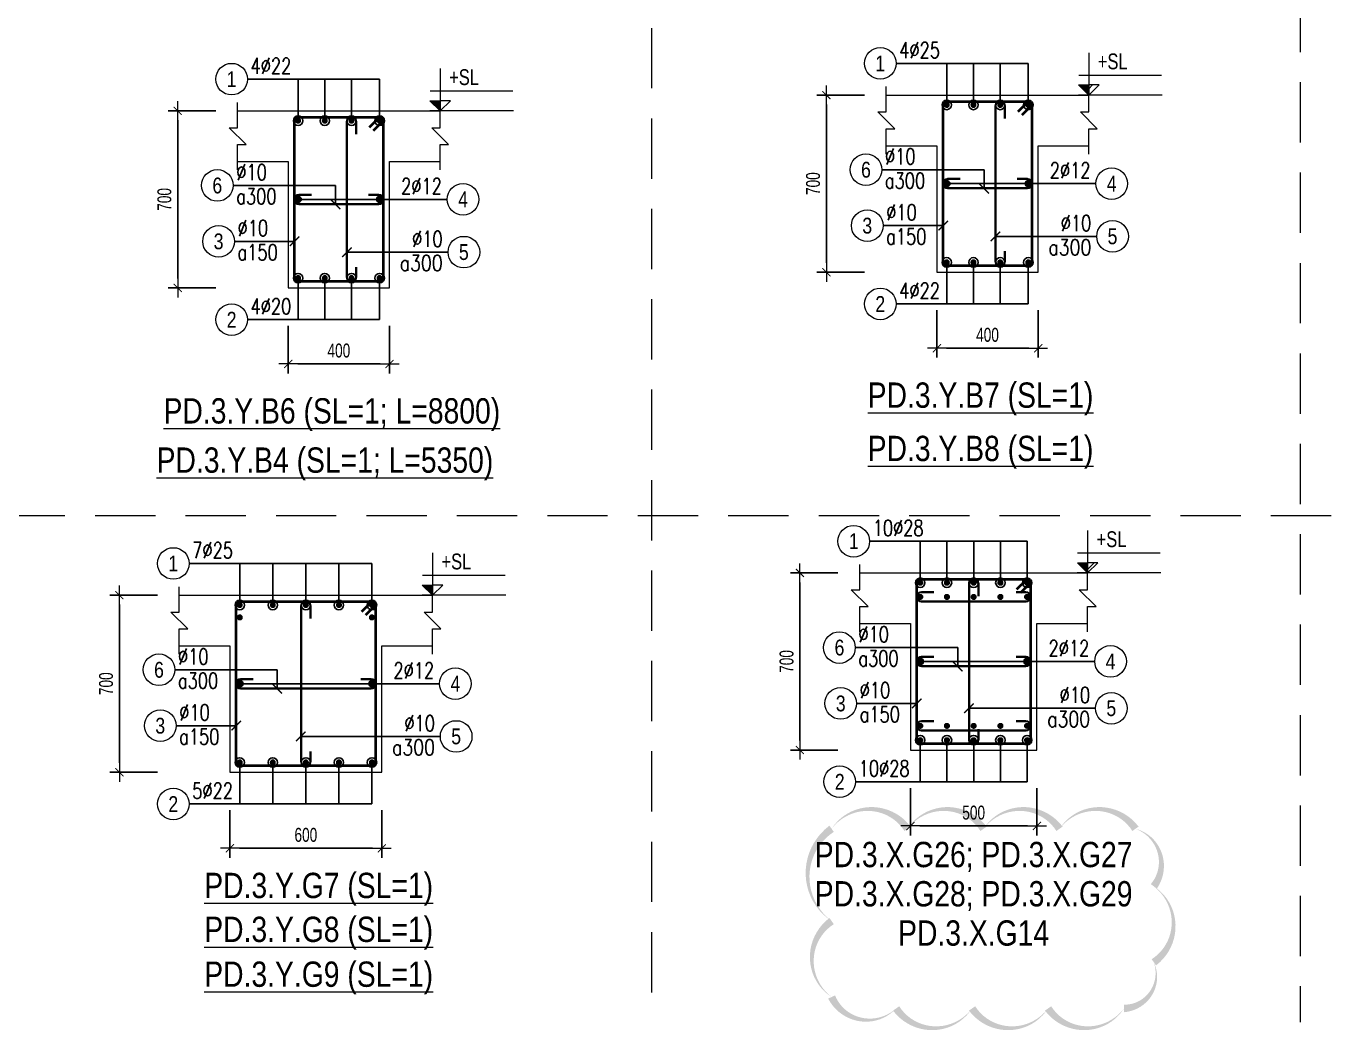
# Model space of a CAD drawing. Header units: millimetres. Extents: x 0 to 264070, y -218202 to 27271.
# Drawn here: x 253915 to 259048, y -201188 to -197213 of the extents above; entities that cross this region are included whole.
import ezdxf
from ezdxf.enums import TextEntityAlignment as Align

# ---------------------------------------------------------------- set-up
doc = ezdxf.new("R2010")
doc.units = ezdxf.units.MM
doc.header["$PDMODE"] = 3
doc.linetypes.add('HIDDEN2', pattern=[4.762499999999999, 3.175, -1.5875])
doc.layers.get('0').update_dxf_attribs({"lineweight": 20})
doc.layers.get('Defpoints').update_dxf_attribs({"color": 151, "lineweight": 9})
doc.layers.add('2020-08-27', color=3, linetype='Continuous', lineweight=20, plot=False)
for name, color, linetype, lineweight in [('NDC_S_ANNO', 7, 'Continuous', 20), ('NDC_S_CONTINUOUS', 3, 'Continuous', 20), ('NDC_S_DIM', 1, 'Continuous', 15), ('NDC_S_HIDDEN', 8, 'HIDDEN2', 13), ('NDC_S_REBAR', 4, 'Continuous', 35), ('NDC_S_STIRRUP', 4, 'Continuous', 40), ('NDC_S_TEXT SYMBOL', 7, 'Continuous', 20), ('NDC_S_THIN LINE', 8, 'Continuous', 9), ('NDC_S_VN TEXT', 7, 'Continuous', 20)]:
    doc.layers.add(name, color=color, linetype=linetype, lineweight=lineweight)
doc.styles.add('ARIAL', font='arial.ttf', dxfattribs={"width": 0.8})
doc.styles.add('NDC_ANNO', font='', dxfattribs={"width": 0.8})
doc.styles.add('NDC_DIM', font='', dxfattribs={"width": 0.75})
doc.styles.add('NDC_EN TXT', font='romans.shx', dxfattribs={"width": 0.8})
doc.styles.get('NDC_ANNO').set_extended_font_data('Dotum')
doc.styles.get('NDC_DIM').set_extended_font_data('Dotum')
doc.dimstyles.new('NDC_dim_25', dxfattribs={"dimscale": 25, "dimtxt": 2.2, "dimasz": 1.5, "dimexe": 1.5, "dimexo": 2.5, "dimgap": 1, "dimtad": 1, "dimdec": 0, "dimzin": 0, "dimdsep": 46, "dimtxsty": 'NDC_DIM', "dimblk": 'DIMMARK', "dimcen": 0.09, "dimdle": 1.2, "dimclrd": 1, "dimclre": 1, "dimclrt": 3, "dimadec": 0, "dimazin": 0, "dimtfac": 1, "dimtdec": 0, "dimtix": 1, "dimtofl": 0, "dimtmove": 0, "dimatfit": 3, "dimfxl": 6, "dimfxlon": 1, "dimtolj": 1, "dimtzin": 0, "dimarcsym": 0})

# ---------------------------------------------------------------- blocks, each defined once
blk = doc.blocks.new('kata_block_THEP')
at = {"layer": 'NDC_S_REBAR', "color": 0}
for p, q in [((-0.5, 0), (0.5, 0)), ((-0.3535533905960619, 0.353553390592424), (0.3535533905960619, -0.353553390592424)), ((0.3535533905960619, 0.353553390592424), (-0.3535533905960619, -0.353553390592424)), ((0, 0.5), (0, -0.5))]:
    blk.add_line(p, q, dxfattribs=at)
at = {"layer": 'NDC_S_REBAR', "color": 0, "const_width": 0.08333333333333334}
blk.add_lwpolyline([(-0.5, -1.818989403545856e-12, 1), (0.5000000000145519, -1.818989403545856e-12, 1), (-0.5, -1.818989403545856e-12, 1)], format="xyb", dxfattribs=at)
blk = doc.blocks.new('DIMMARK')
at = {"layer": 'NDC_S_DIM', "color": 1}
blk.add_line((-1.5, 0), (1, 0), dxfattribs=at)
at = {"layer": 'NDC_S_DIM', "color": 2, "const_width": 0.1}
blk.add_lwpolyline([(-0.4242640687119285, -0.4242640687119285), (0.4242640687119285, 0.4242640687119285)], dxfattribs=at)
blk = doc.blocks.new('*D687')
at = {"layer": 'Defpoints', "color": 0, "transparency": 16777216}
for p in [(255020.0266004882, -197548.3408026017), (254514.0266004882, -198248.3408026017), (255020.0266004882, -198248.3408026017)]:
    blk.add_point(p, dxfattribs=at)
at = {"layer": 'NDC_S_DIM', "color": 1, "lineweight": -2, "transparency": 16777216}
for p, q in [((254664.0266004882, -197548.3408026017), (254476.5266004882, -197548.3408026017)), ((254514.0266004882, -197585.8408026017), (254514.0266004882, -198210.8408026017)), ((254664.0266004882, -198248.3408026017), (254476.5266004882, -198248.3408026017))]:
    blk.add_line(p, q, dxfattribs=at)
at = {"layer": 'NDC_S_DIM', "color": 1, "lineweight": -2, "transparency": 16777216, "xscale": 37.5, "yscale": 37.5, "zscale": 37.5}
for p, rotation in [((254514.0266004882, -197548.3408026017), 90), ((254514.0266004882, -198248.3408026017), 270)]:
    blk.add_blockref('DIMMARK', p, dxfattribs=dict(at, rotation=rotation))
at = {"layer": 'NDC_S_DIM', "color": 3, "transparency": 16777216, "insert": (254461.5266004883, -197898.3408026017), "char_height": 55.00000000000001, "attachment_point": 5, "rotation": 90, "style": 'NDC_DIM'}
blk.add_mtext('\\A1;700', dxfattribs=at)
blk = doc.blocks.new('*D688')
at = {"layer": 'Defpoints', "color": 0, "transparency": 16777216}
for p in [(254950.3534759439, -198248.3408026017), (255350.3534759439, -198248.3408026017), (255350.3534759439, -198548.3408026017)]:
    blk.add_point(p, dxfattribs=at)
at = {"layer": 'NDC_S_DIM', "color": 1, "lineweight": -2, "transparency": 16777216}
for p, q in [((254950.3534759439, -198398.3408026017), (254950.3534759439, -198585.8408026017)), ((255350.3534759439, -198398.3408026017), (255350.3534759439, -198585.8408026017)), ((254987.8534759439, -198548.3408026017), (255312.8534759439, -198548.3408026017))]:
    blk.add_line(p, q, dxfattribs=at)
at = {"layer": 'NDC_S_DIM', "color": 1, "lineweight": -2, "transparency": 16777216, "xscale": 37.5, "yscale": 37.5, "zscale": 37.5, "rotation": 180}
blk.add_blockref('DIMMARK', (254950.3534759439, -198548.3408026017), dxfattribs=at)
at = {"layer": 'NDC_S_DIM', "color": 1, "lineweight": -2, "transparency": 16777216, "xscale": 37.5, "yscale": 37.5, "zscale": 37.5}
blk.add_blockref('DIMMARK', (255350.3534759439, -198548.3408026017), dxfattribs=at)
at = {"layer": 'NDC_S_DIM', "color": 3, "transparency": 16777216, "insert": (255150.3534759439, -198495.8408026017), "char_height": 55.00000000000001, "attachment_point": 5, "style": 'NDC_DIM'}
blk.add_mtext('\\A1;400', dxfattribs=at)
blk = doc.blocks.new('kata_block_CT')
at = {"layer": 'NDC_S_ANNO'}
blk.add_hatch(color=3, dxfattribs=at).paths.add_polyline_path([(0, 1.596954857557648), (-1.612010908633238, 1.596954857557648), (0, 0)])
at = {"layer": 'NDC_S_ANNO', "ltscale": 50}
h = blk.add_hatch(dxfattribs=at)
h.set_pattern_fill('ANSI31', color=256, scale=1.406250541793835, style=0)
h.set_pattern_definition([(45.00000000000001, (0, 5.456968210637569e-12), (-3.157122508925224, 3.157122508925225), [])])
h.paths.add_polyline_path([(0, 1.596954857557648), (0, 0), (1.612010908924276, 1.596954857557648)])
for p, q in [((-1.592704896858777, 3.140833880479477), (11.46947077315417, 3.140833880479477)), ((11.56125648126181, 5.456968210637569e-12), (-1.63869572513795, 5.456968210637569e-12))]:
    blk.add_line(p, q, dxfattribs=at)
for points in [[(0, 6.69495074864426), (0, 0)], [(0, 0), (-1.612010908924276, 1.596954857557648), (0, 1.596954857557648)], [(0, 0), (1.612010908924276, 1.596954857557648), (0, 1.596954857557648)]]:
    blk.add_lwpolyline(points, dxfattribs=at)
at = {"layer": 'NDC_S_ANNO', "color": 8, "ltscale": 50}
blk.add_lwpolyline([(0, 0), (-1.612010908633238, 1.596954857557648), (0, 1.596954857557648)], dxfattribs=at)
at = {"layer": 'NDC_S_TEXT SYMBOL', "color": 3, "style": 'NDC_ANNO', "width": 0.8}
blk.add_attdef('CT', (1.409564409346785, 4.068271311703938), '', height=2.5, dxfattribs=at)
blk = doc.blocks.new('kata_block_TD')
at = {"color": 6, "linetype": 'ByBlock', "lineweight": -2, "style": 'ARIAL', "width": 0.8}
blk.add_attdef('SECTDET2', text='', height=5, dxfattribs=at).set_placement((0, 7.970649532882817), align=Align.CENTER)
at = {"color": 0, "linetype": 'ByBlock', "lineweight": -2, "style": 'ARIAL', "width": 0.8}
blk.add_attdef('SECTDET1', text='', height=5, dxfattribs=at).set_placement((0, 1.470649532882817), align=Align.CENTER)
at = {"color": 3, "lineweight": 25, "style": 'ARIAL', "width": 0.8}
blk.add_attdef('SSCALE', text='', height=2.5, dxfattribs=at).set_placement((0, -3.998868953555331), align=Align.CENTER)
blk = doc.blocks.new('*U241')
blk.add_circle((-2.5, 0), 2.5)
at = {"layer": 'NDC_S_VN TEXT', "color": 3, "style": 'NDC_EN TXT', "width": 0.75}
for tag, p in [('DK1', (0.5, 0.8455043070534884)), ('KC1', (0.5, -2.972544307831413))]:
    blk.add_attdef(tag, p, '', height=2.5, dxfattribs=at)
at = {"layer": 'NDC_S_VN TEXT', "color": 7, "style": 'ARIAL', "width": 0.8}
blk.add_attdef('SH2', text='', height=2.5, dxfattribs=at).set_placement((-2.5, 0), align=Align.MIDDLE)
blk = doc.blocks.new('*U321')
blk.add_circle((2.5, 0), 2.5)
at = {"layer": 'NDC_S_VN TEXT', "color": 3, "style": 'NDC_EN TXT'}
for tag, width, p in [('DK2', 0.75, (-0.85, 0.8455043070534884)), ('KC2', 0.8, (-0.85, -2.972544307831413))]:
    blk.add_attdef(tag, text='', height=2.5, dxfattribs=dict(at, width=width)).set_placement(p, align=Align.RIGHT)
at = {"layer": 'NDC_S_VN TEXT', "color": 7, "style": 'ARIAL', "width": 0.8}
blk.add_attdef('SH3', text='', height=2.5, dxfattribs=at).set_placement((2.5, 0), align=Align.MIDDLE)
blk = doc.blocks.new('*U239')
blk.add_circle((2.5, 0), 2.5)
at = {"layer": 'NDC_S_VN TEXT', "color": 3, "style": 'NDC_EN TXT', "width": 0.75}
blk.add_attdef('DK2', text='', height=2.5, dxfattribs=at).set_placement((-0.85, 0.8455043070534884), align=Align.RIGHT)
at = {"layer": 'NDC_S_VN TEXT', "color": 7, "style": 'ARIAL', "width": 0.8}
blk.add_attdef('SH3', text='', height=2.5, dxfattribs=at).set_placement((2.5, 0), align=Align.MIDDLE)
blk = doc.blocks.new('*U240')
blk.add_circle((-2.5, 0), 2.5)
at = {"layer": 'NDC_S_VN TEXT', "color": 3, "style": 'NDC_EN TXT', "width": 0.75}
blk.add_attdef('DK1', (0.5, 0.8455043070534884), '', height=2.5, dxfattribs=at)
at = {"layer": 'NDC_S_VN TEXT', "color": 7, "style": 'ARIAL', "width": 0.8}
blk.add_attdef('SH2', text='', height=2.5, dxfattribs=at).set_placement((-2.5, 0), align=Align.MIDDLE)
blk = doc.blocks.new('*D689')
at = {"layer": 'Defpoints', "color": 0, "transparency": 16777216}
for p in [(257511.8644133124, -198186.1325308847), (257911.8644133124, -198186.1325308847), (257911.8644133124, -198486.1325308847)]:
    blk.add_point(p, dxfattribs=at)
at = {"layer": 'NDC_S_DIM', "color": 1, "lineweight": -2, "transparency": 16777216}
for p, q in [((257511.8644133124, -198336.1325308847), (257511.8644133124, -198523.6325308847)), ((257911.8644133124, -198336.1325308847), (257911.8644133124, -198523.6325308847)), ((257549.3644133124, -198486.1325308847), (257874.3644133124, -198486.1325308847))]:
    blk.add_line(p, q, dxfattribs=at)
at = {"layer": 'NDC_S_DIM', "color": 1, "lineweight": -2, "transparency": 16777216, "xscale": 37.5, "yscale": 37.5, "zscale": 37.5, "rotation": 180}
blk.add_blockref('DIMMARK', (257511.8644133124, -198486.1325308847), dxfattribs=at)
at = {"layer": 'NDC_S_DIM', "color": 1, "lineweight": -2, "transparency": 16777216, "xscale": 37.5, "yscale": 37.5, "zscale": 37.5}
blk.add_blockref('DIMMARK', (257911.8644133124, -198486.1325308847), dxfattribs=at)
at = {"layer": 'NDC_S_DIM', "color": 3, "transparency": 16777216, "insert": (257711.8644133124, -198433.6325308847), "char_height": 55.00000000000001, "attachment_point": 5, "style": 'NDC_DIM'}
blk.add_mtext('\\A1;400', dxfattribs=at)
blk = doc.blocks.new('*D690')
at = {"layer": 'Defpoints', "color": 0, "transparency": 16777216}
for p in [(257581.5375378568, -197486.1325308847), (257075.5375378568, -198186.1325308847), (257581.5375378568, -198186.1325308847)]:
    blk.add_point(p, dxfattribs=at)
at = {"layer": 'NDC_S_DIM', "color": 1, "lineweight": -2, "transparency": 16777216}
for p, q in [((257225.5375378568, -197486.1325308847), (257038.0375378568, -197486.1325308847)), ((257075.5375378568, -197523.6325308847), (257075.5375378568, -198148.6325308847)), ((257225.5375378568, -198186.1325308847), (257038.0375378568, -198186.1325308847))]:
    blk.add_line(p, q, dxfattribs=at)
at = {"layer": 'NDC_S_DIM', "color": 1, "lineweight": -2, "transparency": 16777216, "xscale": 37.5, "yscale": 37.5, "zscale": 37.5}
for p, rotation in [((257075.5375378568, -197486.1325308847), 90), ((257075.5375378568, -198186.1325308847), 270)]:
    blk.add_blockref('DIMMARK', p, dxfattribs=dict(at, rotation=rotation))
at = {"layer": 'NDC_S_DIM', "color": 3, "transparency": 16777216, "insert": (257023.0375378568, -197836.1325308847), "char_height": 55.00000000000001, "attachment_point": 5, "rotation": 90, "style": 'NDC_DIM'}
blk.add_mtext('\\A1;700', dxfattribs=at)
blk = doc.blocks.new('*D896')
at = {"layer": 'Defpoints', "color": 0, "transparency": 16777216}
for p in [(254720.0371410344, -200161.7930581529), (255320.0371410344, -200161.7930581529), (255320.0371410344, -200461.7930581529)]:
    blk.add_point(p, dxfattribs=at)
at = {"layer": 'NDC_S_DIM', "color": 1, "lineweight": -2, "transparency": 16777216}
for p, q in [((254720.0371410344, -200311.7930581529), (254720.0371410344, -200499.2930581529)), ((255320.0371410344, -200311.7930581529), (255320.0371410344, -200499.2930581529)), ((254757.5371410344, -200461.7930581529), (255282.5371410344, -200461.7930581529))]:
    blk.add_line(p, q, dxfattribs=at)
at = {"layer": 'NDC_S_DIM', "color": 1, "lineweight": -2, "transparency": 16777216, "xscale": 37.5, "yscale": 37.5, "zscale": 37.5, "rotation": 180}
blk.add_blockref('DIMMARK', (254720.0371410344, -200461.7930581529), dxfattribs=at)
at = {"layer": 'NDC_S_DIM', "color": 1, "lineweight": -2, "transparency": 16777216, "xscale": 37.5, "yscale": 37.5, "zscale": 37.5}
blk.add_blockref('DIMMARK', (255320.0371410344, -200461.7930581529), dxfattribs=at)
at = {"layer": 'NDC_S_DIM', "color": 3, "transparency": 16777216, "insert": (255020.0371410344, -200409.2930581529), "char_height": 55.00000000000001, "attachment_point": 5, "style": 'NDC_DIM'}
blk.add_mtext('\\A1;600', dxfattribs=at)
blk = doc.blocks.new('*D897')
at = {"layer": 'Defpoints', "color": 0, "transparency": 16777216}
for p in [(254789.7102655787, -199461.7930581529), (254283.7102655787, -200161.7930581529), (254789.7102655787, -200161.7930581529)]:
    blk.add_point(p, dxfattribs=at)
at = {"layer": 'NDC_S_DIM', "color": 1, "lineweight": -2, "transparency": 16777216}
for p, q in [((254433.7102655787, -199461.7930581529), (254246.2102655787, -199461.7930581529)), ((254283.7102655787, -199499.2930581529), (254283.7102655787, -200124.2930581529)), ((254433.7102655787, -200161.7930581529), (254246.2102655787, -200161.7930581529))]:
    blk.add_line(p, q, dxfattribs=at)
at = {"layer": 'NDC_S_DIM', "color": 1, "lineweight": -2, "transparency": 16777216, "xscale": 37.5, "yscale": 37.5, "zscale": 37.5}
for p, rotation in [((254283.7102655787, -199461.7930581529), 90), ((254283.7102655787, -200161.7930581529), 270)]:
    blk.add_blockref('DIMMARK', p, dxfattribs=dict(at, rotation=rotation))
at = {"layer": 'NDC_S_DIM', "color": 3, "transparency": 16777216, "insert": (254231.2102655788, -199811.7930581529), "char_height": 55.00000000000001, "attachment_point": 5, "rotation": 90, "style": 'NDC_DIM'}
blk.add_mtext('\\A1;700', dxfattribs=at)
blk = doc.blocks.new('*D940')
at = {"layer": 'Defpoints', "color": 0, "transparency": 16777216}
for p in [(257407.1598825504, -200073.8169295972), (257907.1598825504, -200073.8169295972), (257907.1598825504, -200373.8169295972)]:
    blk.add_point(p, dxfattribs=at)
at = {"layer": 'NDC_S_DIM', "color": 1, "lineweight": -2, "transparency": 16777216}
for p, q in [((257407.1598825504, -200223.8169295972), (257407.1598825504, -200411.3169295972)), ((257907.1598825504, -200223.8169295972), (257907.1598825504, -200411.3169295972)), ((257444.6598825504, -200373.8169295972), (257869.6598825504, -200373.8169295972))]:
    blk.add_line(p, q, dxfattribs=at)
at = {"layer": 'NDC_S_DIM', "color": 1, "lineweight": -2, "transparency": 16777216, "xscale": 37.5, "yscale": 37.5, "zscale": 37.5, "rotation": 180}
blk.add_blockref('DIMMARK', (257407.1598825504, -200373.8169295972), dxfattribs=at)
at = {"layer": 'NDC_S_DIM', "color": 1, "lineweight": -2, "transparency": 16777216, "xscale": 37.5, "yscale": 37.5, "zscale": 37.5}
blk.add_blockref('DIMMARK', (257907.1598825504, -200373.8169295972), dxfattribs=at)
at = {"layer": 'NDC_S_DIM', "color": 3, "transparency": 16777216, "insert": (257657.1598825504, -200321.3169295972), "char_height": 55.00000000000001, "attachment_point": 5, "style": 'NDC_DIM'}
blk.add_mtext('\\A1;500', dxfattribs=at)
blk = doc.blocks.new('*D941')
at = {"layer": 'Defpoints', "color": 0, "transparency": 16777216}
for p in [(257476.8330070948, -199373.8169295972), (256970.8330070948, -200073.8169295972), (257476.8330070948, -200073.8169295972)]:
    blk.add_point(p, dxfattribs=at)
at = {"layer": 'NDC_S_DIM', "color": 1, "lineweight": -2, "transparency": 16777216}
for p, q in [((257120.8330070948, -199373.8169295972), (256933.3330070948, -199373.8169295972)), ((256970.8330070948, -199411.3169295972), (256970.8330070948, -200036.3169295972)), ((257120.8330070948, -200073.8169295972), (256933.3330070948, -200073.8169295972))]:
    blk.add_line(p, q, dxfattribs=at)
at = {"layer": 'NDC_S_DIM', "color": 1, "lineweight": -2, "transparency": 16777216, "xscale": 37.5, "yscale": 37.5, "zscale": 37.5}
for p, rotation in [((256970.8330070948, -199373.8169295972), 90), ((256970.8330070948, -200073.8169295972), 270)]:
    blk.add_blockref('DIMMARK', p, dxfattribs=dict(at, rotation=rotation))
at = {"layer": 'NDC_S_DIM', "color": 3, "transparency": 16777216, "insert": (256918.3330070948, -199723.8169295972), "char_height": 55.00000000000001, "attachment_point": 5, "rotation": 90, "style": 'NDC_DIM'}
blk.add_mtext('\\A1;700', dxfattribs=at)

msp = doc.modelspace()

# ---------------------------------------------------------------- linework, layer by layer
at = {"layer": '2020-08-27'}
msp.add_lwpolyline([(257096.1375779315, -200384.8611824538, 0, 30, -0.52056705), (257396.1375779315, -200384.8611824538, 0, 30, -0.52056705), (257696.1375779315, -200384.8611824538, 0, 30, -0.52056705), (257996.1375779315, -200384.8611824538, 0, 30, -0.52056705), (258296.1375779315, -200384.8611824538, 0, 30, -0.52056705), (258368.6232871554, -200612.3754732299, 0, 30, -0.52056705), (258368.6232871554, -200912.3754732299, 0, 30, -0.52056705), (258250.9190910669, -201094.6712771415, 0, 30, -0.52056705), (257950.9190910669, -201094.6712771415, 0, 30, -0.52056705), (257650.9190910669, -201094.6712771415, 0, 30, -0.52056705), (257350.9190910669, -201094.6712771415, 0, 30, -0.52056705), (257096.1375779315, -201049.4527902769, 0, 30, -0.52056705), (257096.1375779315, -200749.4527902769, 0, 30, -0.52056705)], format="xyseb", close=True, dxfattribs=at)
at = {"layer": 'NDC_S_CONTINUOUS'}
for points in [[(257311.8644133124, -197486.1325308847), (257511.8644133124, -197486.1325308847), (257511.8644133124, -197486.1325308847), (257911.8644133124, -197486.1325308847), (257911.8644133124, -197486.1325308847), (258111.8644133124, -197486.1325308847)], [(254750.3534759439, -197548.3408026017), (254950.3534759439, -197548.3408026017), (254950.3534759439, -197548.3408026017), (255350.3534759439, -197548.3408026017), (255350.3534759439, -197548.3408026017), (255550.3534759439, -197548.3408026017)], [(257311.8644133124, -197686.1325308847), (257511.8644133124, -197686.1325308847), (257511.8644133124, -198186.1325308847), (257911.8644133124, -198186.1325308847), (257911.8644133124, -197686.1325308847), (258111.8644133124, -197686.1325308847)], [(254750.3534759439, -197748.3408026017), (254950.3534759439, -197748.3408026017), (254950.3534759439, -198248.3408026017), (255350.3534759439, -198248.3408026017), (255350.3534759439, -197748.3408026017), (255550.3534759439, -197748.3408026017)], [(257207.1598825504, -199373.8169295972), (257407.1598825504, -199373.8169295972), (257407.1598825504, -199373.8169295972), (257907.1598825504, -199373.8169295972), (257907.1598825504, -199373.8169295972), (258107.1598825504, -199373.8169295972)], [(254520.0371410344, -199461.7930581529), (254720.0371410344, -199461.7930581529), (254720.0371410344, -199461.7930581529), (255320.0371410344, -199461.7930581529), (255320.0371410344, -199461.7930581529), (255520.0371410344, -199461.7930581529)], [(257207.1598825504, -199573.8169295972), (257407.1598825504, -199573.8169295972), (257407.1598825504, -200073.8169295972), (257907.1598825504, -200073.8169295972), (257907.1598825504, -199573.8169295972), (258107.1598825504, -199573.8169295972)], [(254520.0371410344, -199661.7930581529), (254720.0371410344, -199661.7930581529), (254720.0371410344, -200161.7930581529), (255320.0371410344, -200161.7930581529), (255320.0371410344, -199661.7930581529), (255520.0371410344, -199661.7930581529)]]:
    msp.add_lwpolyline(points, dxfattribs=at)
at = {"layer": 'NDC_S_HIDDEN', "ltscale": 75}
for p, q in [((256385.4292364562, -191149.0592886423), (256385.4292364563, -201149.0592886309)), ((258946.9401738248, -193149.05928864), (258946.9401738248, -201149.0592886309)), ((264069.962048562, -199149.0592886331), (246139.3854869821, -199149.0592886331))]:
    msp.add_line(p, q, dxfattribs=at)
at = {"layer": 'NDC_S_REBAR'}
for points in [[(257780.2964133125, -197578.4772208181), (257780.2964133125, -197529.5640510082, 0.9999999999999999), (257743.4324133124, -197529.5640510082), (257743.4324133124, -198142.7005308847, 0.9999999999999999), (257780.2964133125, -198142.7005308847), (257780.2964133125, -198103.4436398759, -0.414213562)], [(255218.7854759439, -197640.685492535), (255218.7854759439, -197591.7723227252, 0.9999999999999999), (255181.9214759439, -197591.7723227252), (255181.9214759439, -198204.9088026016, 0.9999999999999999), (255218.7854759439, -198204.9088026016), (255218.7854759439, -198165.6519115928, -0.414213562)], [(257604.2095831223, -197817.7005308847), (257555.2964133125, -197817.7005308847, 0.9999999999999999), (257555.2964133125, -197854.5645308848), (257868.4324133124, -197854.5645308848, 0.9999999999999999), (257868.4324133124, -197817.7005308847), (257829.1755223036, -197817.7005308847, -0.414213562)], [(255042.6986457538, -197879.9088026017), (254993.7854759439, -197879.9088026017, 0.9999999999999999), (254993.7854759439, -197916.7728026017), (255306.9214759439, -197916.7728026017, 0.9999999999999999), (255306.9214759439, -197879.9088026017), (255267.6645849351, -197879.9088026017, -0.414213562)], [(257675.5918825505, -199466.1616195306), (257675.5918825505, -199417.2484497207, 0.9999999999999999), (257638.7278825504, -199417.2484497207), (257638.7278825504, -200030.3849295972, 0.9999999999999999), (257675.5918825505, -200030.3849295972), (257675.5918825505, -199991.1280385884, -0.414213562)], [(255038.4071831285, -199554.1377480862), (255038.4071831285, -199505.2245782764, 0.9999999999999999), (255001.5431831285, -199505.2245782764), (255001.5431831285, -200118.3610581528, 0.9999999999999999), (255038.4071831285, -200118.3610581528), (255038.4071831285, -200079.104167144, -0.414213562)], [(257499.5050523603, -199450.4424529942), (257450.5918825505, -199450.4424529942, 0.9999999999999999), (257450.5918825505, -199487.3064529943), (257863.7278825504, -199487.3064529943, 0.9999999999999999), (257863.7278825504, -199450.4424529942), (257824.4709915416, -199450.4424529942, -0.414213562)], [(257499.5050523603, -199705.3849295972), (257450.5918825505, -199705.3849295972, 0.9999999999999999), (257450.5918825505, -199742.2489295973), (257863.7278825504, -199742.2489295973, 0.9999999999999999), (257863.7278825504, -199705.3849295972), (257824.4709915416, -199705.3849295972, -0.414213562)], [(254812.3823108443, -199793.3610581529), (254763.4691410344, -199793.3610581529, 0.9999999999999999), (254763.4691410344, -199830.225058153), (255276.6051410344, -199830.225058153, 0.9999999999999999), (255276.6051410344, -199793.3610581529), (255237.3482500256, -199793.3610581529, -0.414213562)], [(257499.5050523603, -199959.884622121), (257450.5918825505, -199959.884622121, 0.9999999999999999), (257450.5918825505, -199996.748622121), (257863.7278825504, -199996.748622121, 0.9999999999999999), (257863.7278825504, -199959.884622121), (257824.4709915416, -199959.884622121, -0.414213562)]]:
    msp.add_lwpolyline(points, format="xyb", dxfattribs=at)
at = {"layer": 'NDC_S_STIRRUP'}
for points in [[(257832.8644133124, -197551.1325308847), (257872.8644133124, -197511.1325308847, -0.414213562), (257886.8644133124, -197525.1325308847), (257886.8644133124, -198147.1325308847, -0.414213562), (257872.8644133124, -198161.1325308847), (257550.8644133124, -198161.1325308847, -0.414213562), (257536.8644133124, -198147.1325308847), (257536.8644133124, -197525.1325308847, -0.414213562), (257550.8644133124, -197511.1325308847), (257872.8644133124, -197511.1325308847, -0.414213562), (257886.8644133124, -197525.1325308847), (257846.8644133124, -197565.1325308847)], [(255271.3534759439, -197613.3408026017), (255311.3534759439, -197573.3408026017, -0.414213562), (255325.3534759439, -197587.3408026017), (255325.3534759439, -198209.3408026017, -0.414213562), (255311.3534759439, -198223.3408026017), (254989.3534759439, -198223.3408026017, -0.414213562), (254975.3534759439, -198209.3408026017), (254975.3534759439, -197587.3408026017, -0.414213562), (254989.3534759439, -197573.3408026017), (255311.3534759439, -197573.3408026017, -0.414213562), (255325.3534759439, -197587.3408026017), (255285.3534759439, -197627.3408026017)], [(257828.1598825504, -199438.8169295972), (257868.1598825504, -199398.8169295972, -0.414213562), (257882.1598825504, -199412.8169295972), (257882.1598825504, -200034.8169295972, -0.414213562), (257868.1598825504, -200048.8169295972), (257446.1598825504, -200048.8169295972, -0.414213562), (257432.1598825504, -200034.8169295972), (257432.1598825504, -199412.8169295972, -0.414213562), (257446.1598825504, -199398.8169295972), (257868.1598825504, -199398.8169295972, -0.414213562), (257882.1598825504, -199412.8169295972), (257842.1598825504, -199452.8169295972)], [(255241.0371410344, -199526.7930581529), (255281.0371410344, -199486.7930581529, -0.414213562), (255295.0371410344, -199500.7930581529), (255295.0371410344, -200122.7930581529, -0.414213562), (255281.0371410344, -200136.7930581529), (254759.0371410344, -200136.7930581529, -0.414213562), (254745.0371410344, -200122.7930581529), (254745.0371410344, -199500.7930581529, -0.414213562), (254759.0371410344, -199486.7930581529), (255281.0371410344, -199486.7930581529, -0.414213562), (255295.0371410344, -199500.7930581529), (255255.0371410344, -199540.7930581529)]]:
    msp.add_lwpolyline(points, format="xyb", dxfattribs=at)
at = {"layer": 'NDC_S_THIN LINE'}
for points in [[(257311.8644133124, -197719.4658642181), (257311.8644133124, -197619.4658642181), (257345.1977466458, -197619.4658642181), (257278.5310799791, -197552.7991975514), (257311.8644133124, -197552.7991975514), (257311.8644133124, -197452.7991975514)], [(258111.8644133124, -197719.4658642181), (258111.8644133124, -197619.4658642181), (258145.1977466458, -197619.4658642181), (258078.5310799791, -197552.7991975514), (258111.8644133124, -197552.7991975514), (258111.8644133124, -197452.7991975514)], [(254750.3534759439, -197781.674135935), (254750.3534759439, -197681.674135935), (254783.6868092773, -197681.674135935), (254717.0201426106, -197615.0074692683), (254750.3534759439, -197615.0074692683), (254750.3534759439, -197515.0074692683)], [(255550.3534759439, -197781.674135935), (255550.3534759439, -197681.674135935), (255583.6868092773, -197681.674135935), (255517.0201426106, -197615.0074692683), (255550.3534759439, -197615.0074692683), (255550.3534759439, -197515.0074692683)], [(257207.1598825504, -199607.1502629306), (257207.1598825504, -199507.1502629306), (257240.4932158838, -199507.1502629306), (257173.8265492171, -199440.4835962639), (257207.1598825504, -199440.4835962639), (257207.1598825504, -199340.4835962639)], [(258107.1598825504, -199607.1502629306), (258107.1598825504, -199507.1502629306), (258140.4932158838, -199507.1502629306), (258073.8265492171, -199440.4835962639), (258107.1598825504, -199440.4835962639), (258107.1598825504, -199340.4835962639)], [(254520.0371410344, -199695.1263914862), (254520.0371410344, -199595.1263914862), (254553.3704743678, -199595.1263914862), (254486.7038077011, -199528.4597248195), (254520.0371410344, -199528.4597248195), (254520.0371410344, -199428.4597248195)], [(255520.0371410344, -199695.1263914862), (255520.0371410344, -199595.1263914862), (255553.3704743678, -199595.1263914862), (255486.7038077011, -199528.4597248195), (255520.0371410344, -199528.4597248195), (255520.0371410344, -199428.4597248195)]]:
    msp.add_lwpolyline(points, dxfattribs=at)

# ---------------------------------------------------------------- block references
at = {"layer": 'NDC_S_REBAR', "xscale": 22, "yscale": 22, "zscale": 22}
for p in [(257550.8644133124, -197525.1325308847), (257872.8644133124, -197525.1325308847), (255311.3534759439, -197587.3408026017), (257550.8644133124, -197836.1325308847), (257872.8644133124, -197836.1325308847), (255311.3534759439, -197898.3408026017), (257550.8644133124, -198147.1325308847), (257656.3644133124, -198147.1325308847), (257761.8644133124, -198147.1325308847), (257872.8644133124, -198147.1325308847), (255094.8534759439, -198209.3408026017), (255200.3534759439, -198209.3408026017), (255311.3534759439, -198209.3408026017), (257446.1598825504, -199412.8169295972), (257868.1598825504, -199412.8169295972), (254759.0371410344, -199500.7930581529), (254889.5371410344, -199500.7930581529), (255020.0371410344, -199500.7930581529), (255150.5371410344, -199500.7930581529), (255281.0371410344, -199500.7930581529), (257446.1598825504, -199468.8744529942), (257868.1598825504, -199468.8744529942), (254759.0371410344, -199549.9398197624), (255281.0371410344, -199549.9398197624), (257446.1598825504, -199723.8169295972), (257868.1598825504, -199723.8169295972), (254759.0371410344, -199811.7930581529), (255281.0371410344, -199811.7930581529), (257446.1598825504, -199978.316622121), (257551.6598825504, -199978.316622121), (257657.1598825504, -199978.316622121), (257762.6598825504, -199978.316622121), (257868.1598825504, -199978.316622121), (257446.1598825504, -200034.8169295972), (257551.6598825504, -200034.8169295972), (257657.1598825504, -200034.8169295972), (257762.6598825504, -200034.8169295972), (257868.1598825504, -200034.8169295972), (254759.0371410344, -200122.7930581529), (254889.5371410344, -200122.7930581529), (255020.0371410344, -200122.7930581529), (255150.5371410344, -200122.7930581529), (255281.0371410344, -200122.7930581529)]:
    msp.add_blockref('kata_block_THEP', p, dxfattribs=at)
at = {"layer": 'NDC_S_REBAR', "xscale": -22, "yscale": 22, "zscale": 22, "rotation": 180}
for p in [(257656.3644133124, -197525.1325308847), (257761.8644133124, -197525.1325308847), (255094.8534759439, -197587.3408026017), (255200.3534759439, -197587.3408026017), (257551.6598825504, -199412.8169295972), (257657.1598825504, -199412.8169295972), (257762.6598825504, -199412.8169295972), (257551.6598825504, -199468.8744529942), (257657.1598825504, -199468.8744529942), (257762.6598825504, -199468.8744529942)]:
    msp.add_blockref('kata_block_THEP', p, dxfattribs=at)
at = {"layer": 'NDC_S_REBAR', "color": 3, "xscale": 22, "yscale": 22, "zscale": 22}
for p in [(254989.3534759439, -197587.3408026017), (254989.3534759439, -197898.3408026017), (254989.3534759439, -198209.3408026017)]:
    msp.add_blockref('kata_block_THEP', p, dxfattribs=at)
at = {"layer": 'NDC_S_THIN LINE', "xscale": 25, "yscale": 25, "zscale": 25}
for name, p, values in [('*U240', (257350.8644133124, -197361.1325308847), {'SH2': '1', 'DK1': '4%%c25'}), ('*U240', (254789.3534759439, -197423.3408026017), {'SH2': '1', 'DK1': '4%%c22'}), ('*U241', (257294.3644133124, -197781.1325308847), {'SH2': '6', 'DK1': '%%c10', 'KC1': 'a300'}), ('*U241', (254732.8534759439, -197843.3408026017), {'SH2': '6', 'DK1': '%%c10', 'KC1': 'a300'}), ('*U239', (258139.75465711, -197836.1325308847), {'SH3': '4', 'DK2': '2%%c12'}), ('*U239', (255578.2437197415, -197898.3408026017), {'SH3': '4', 'DK2': '2%%c12'}), ('*U241', (257299.3644133124, -198001.9532014943), {'SH2': '3', 'DK1': '%%c10', 'KC1': 'a150'}), ('*U241', (254737.8534759439, -198064.1614732113), {'SH2': '3', 'DK1': '%%c10', 'KC1': 'a150'}), ('*U321', (258142.9206121767, -198044.5996590641), {'SH3': '5', 'DK2': '%%c10', 'KC2': 'a300'}), ('*U321', (255581.4096748082, -198106.807930781), {'SH3': '5', 'DK2': '%%c10', 'KC2': 'a300'}), ('*U240', (257350.8644133124, -198311.1325308847), {'SH2': '2', 'DK1': '4%%c22'}), ('*U240', (254789.3534759439, -198373.3408026017), {'SH2': '2', 'DK1': '4%%c20'}), ('*U240', (257246.1598825504, -199248.8169295972), {'SH2': '1', 'DK1': '10%%c28'}), ('*U240', (254559.0371410344, -199336.7930581529), {'SH2': '1', 'DK1': '7%%c25'}), ('*U241', (257189.6598825504, -199668.8169295972), {'SH2': '6', 'DK1': '%%c10', 'KC1': 'a300'}), ('*U239', (258135.050126348, -199723.8169295972), {'SH3': '4', 'DK2': '2%%c12'}), ('*U241', (254502.5371410344, -199756.7930581529), {'SH2': '6', 'DK1': '%%c10', 'KC1': 'a300'}), ('*U239', (255547.927384832, -199811.7930581529), {'SH3': '4', 'DK2': '2%%c12'}), ('*U241', (257194.6598825504, -199889.6376002068), {'SH2': '3', 'DK1': '%%c10', 'KC1': 'a150'}), ('*U321', (258138.2160814147, -199908.733192484), {'SH3': '5', 'DK2': '%%c10', 'KC2': 'a300'}), ('*U241', (254507.5371410344, -199977.6137287625), {'SH2': '3', 'DK1': '%%c10', 'KC1': 'a150'}), ('*U321', (255551.0933398987, -200020.2601863322), {'SH3': '5', 'DK2': '%%c10', 'KC2': 'a300'}), ('*U240', (257190.701434702, -200198.8169295972), {'SH2': '2', 'DK1': '10%%c28'}), ('*U240', (254559.0371410344, -200286.7930581529), {'SH2': '2', 'DK1': '5%%c22'})]:
    msp.add_blockref(name, p, dxfattribs=at).add_auto_attribs(values)
at = {"layer": 'NDC_S_VN TEXT', "xscale": 25, "yscale": 25, "zscale": 25}
for p in [(258111.8644133124, -197486.1325308847), (255550.3534759439, -197548.3408026017), (258107.1598825504, -199373.8169295972), (255520.0371410344, -199461.7930581529)]:
    msp.add_blockref('kata_block_CT', p, dxfattribs=at).add_auto_attribs({'CT': '+SL'})
at = {"layer": 'NDC_S_VN TEXT'}
ref = msp.add_blockref('kata_block_TD', (257684.2795570053, -198751.0381778217), dxfattribs=dict(at, xscale=20, yscale=20, zscale=20))
ref.add_attrib('SECTDET1', '%%uPD.3.Y.B7 (SL=1)', dxfattribs={"layer": '0', "color": 0, "linetype": 'ByBlock', "lineweight": -2, "height": 100, "style": 'ARIAL', "width": 0.8}).set_placement((257684.2795570053, -198721.6251871641), align=Align.CENTER)
ref = msp.add_blockref('kata_block_TD', (255122.7686196368, -198813.2464495387), dxfattribs=dict(at, xscale=20, yscale=20, zscale=20))
ref.add_attrib('SECTDET1', '%%uPD.3.Y.B6 (SL=1; L=8800)', dxfattribs={"layer": '0', "color": 0, "linetype": 'ByBlock', "lineweight": -2, "height": 100, "style": 'ARIAL', "width": 0.8}).set_placement((255122.7686196368, -198783.833458881), align=Align.CENTER)
ref = msp.add_blockref('kata_block_TD', (255095.3449276956, -199007.7266523718), dxfattribs=dict(at, xscale=20, yscale=20, zscale=20))
ref.add_attrib('SECTDET1', '%%uPD.3.Y.B4 (SL=1; L=5350)', dxfattribs={"layer": '0', "color": 0, "linetype": 'ByBlock', "lineweight": -2, "height": 100, "style": 'ARIAL', "width": 0.8}).set_placement((255095.3449276956, -198978.3136617141), align=Align.CENTER)
ref = msp.add_blockref('kata_block_TD', (257684.2795570053, -198961.6851721451), dxfattribs=dict(at, xscale=20, yscale=20, zscale=20))
ref.add_attrib('SECTDET1', '%%uPD.3.Y.B8 (SL=1)', dxfattribs={"layer": '0', "color": 0, "linetype": 'ByBlock', "lineweight": -2, "height": 100, "style": 'ARIAL', "width": 0.8}).set_placement((257684.2795570053, -198932.2721814874), align=Align.CENTER)
ref = msp.add_blockref('kata_block_TD', (257657.00264463, -200565.92644709), dxfattribs=dict(at, xscale=20, yscale=20, zscale=20))
ref.add_attrib('SECTDET1', 'PD.3.X.G26; PD.3.X.G27', dxfattribs={"layer": '0', "color": 0, "linetype": 'ByBlock', "lineweight": -2, "height": 100, "style": 'ARIAL', "width": 0.8}).set_placement((257657.00264463, -200536.5134564323), align=Align.CENTER)
ref = msp.add_blockref('kata_block_TD', (255070.6298972792, -200688.131815882), dxfattribs=dict(at, xscale=20, yscale=20, zscale=20))
ref.add_attrib('SECTDET1', '%%uPD.3.Y.G7 (SL=1)', dxfattribs={"layer": '0', "color": 0, "linetype": 'ByBlock', "lineweight": -2, "height": 100, "style": 'ARIAL', "width": 0.8}).set_placement((255070.6298972792, -200658.7188252243), align=Align.CENTER)
ref = msp.add_blockref('kata_block_TD', (257657.00264463, -200720.9826646382), dxfattribs=dict(at, xscale=20, yscale=20, zscale=20))
ref.add_attrib('SECTDET1', 'PD.3.X.G28; PD.3.X.G29', dxfattribs={"layer": '0', "color": 0, "linetype": 'ByBlock', "lineweight": -2, "height": 100, "style": 'ARIAL', "width": 0.8}).set_placement((257657.00264463, -200691.5696739805), align=Align.CENTER)
ref = msp.add_blockref('kata_block_TD', (255070.6298972792, -200861.5351740232), dxfattribs=dict(at, xscale=20, yscale=20, zscale=20))
ref.add_attrib('SECTDET1', '%%uPD.3.Y.G8 (SL=1)', dxfattribs={"layer": '0', "color": 0, "linetype": 'ByBlock', "lineweight": -2, "height": 100, "style": 'ARIAL', "width": 0.8}).set_placement((255070.6298972792, -200832.1221833655), align=Align.CENTER)
ref = msp.add_blockref('kata_block_TD', (257657.00264463, -200876.0388821864), dxfattribs=dict(at, xscale=20, yscale=20, zscale=20))
ref.add_attrib('SECTDET1', 'PD.3.X.G14', dxfattribs={"layer": '0', "color": 0, "linetype": 'ByBlock', "lineweight": -2, "height": 100, "style": 'ARIAL', "width": 0.8}).set_placement((257657.00264463, -200846.6258915287), align=Align.CENTER)
ref = msp.add_blockref('kata_block_TD', (255070.6298972792, -201038.6812896763), dxfattribs=dict(at, xscale=20, yscale=20, zscale=20))
ref.add_attrib('SECTDET1', '%%uPD.3.Y.G9 (SL=1)', dxfattribs={"layer": '0', "color": 0, "linetype": 'ByBlock', "lineweight": -2, "height": 100, "style": 'ARIAL', "width": 0.8}).set_placement((255070.6298972792, -201009.2682990186), align=Align.CENTER)

# ---------------------------------------------------------------- dimensions: what is measured, and where the dimension line sits
at = {"layer": 'NDC_S_DIM'}
for base, p1, p2, picture, middle in [((257075.5375378568, -198186.1325308847), (257581.5375378568, -197486.1325308847), (257581.5375378568, -198186.1325308847), '*D690', (257023.0375378568, -197836.1325308847)), ((254514.0266004882, -198248.3408026017), (255020.0266004882, -197548.3408026017), (255020.0266004882, -198248.3408026017), '*D687', (254461.5266004883, -197898.3408026017)), ((256970.8330070948, -200073.8169295972), (257476.8330070948, -199373.8169295972), (257476.8330070948, -200073.8169295972), '*D941', (256918.3330070948, -199723.8169295972)), ((254283.7102655787, -200161.7930581529), (254789.7102655787, -199461.7930581529), (254789.7102655787, -200161.7930581529), '*D897', (254231.2102655788, -199811.7930581529))]:
    dim = msp.add_linear_dim(base=base, p1=p1, p2=p2, angle=270, dimstyle='NDC_dim_25', dxfattribs=at)
    dim.commit()
    dim.dimension.update_dxf_attribs({"geometry": picture, "text_midpoint": middle})
for base, p1, p2, picture, middle in [((257911.8644133124, -198486.1325308847), (257511.8644133124, -198186.1325308847), (257911.8644133124, -198186.1325308847), '*D689', (257711.8644133124, -198433.6325308847)), ((255350.3534759439, -198548.3408026017), (254950.3534759439, -198248.3408026017), (255350.3534759439, -198248.3408026017), '*D688', (255150.3534759439, -198495.8408026017)), ((257907.1598825504, -200373.8169295972), (257407.1598825504, -200073.8169295972), (257907.1598825504, -200073.8169295972), '*D940', (257657.1598825504, -200321.3169295972)), ((255320.0371410344, -200461.7930581529), (254720.0371410344, -200161.7930581529), (255320.0371410344, -200161.7930581529), '*D896', (255020.0371410344, -200409.2930581529))]:
    dim = msp.add_linear_dim(base=base, p1=p1, p2=p2, dimstyle='NDC_dim_25', dxfattribs=at)
    dim.commit()
    dim.dimension.update_dxf_attribs({"geometry": picture, "text_midpoint": middle})

# ---------------------------------------------------------------- leaders
at = {"layer": 'NDC_S_THIN LINE'}
for points, override in [([(257550.8644133124, -197525.1325308847), (257550.8644133124, -197361.1325308847), (257350.8644133124, -197361.1325308847)], {"dimldrblk": 'DotBlank'}), ([(257656.3644133124, -197525.1325308847), (257656.3644133124, -197361.1325308847), (257350.8644133124, -197361.1325308847)], {"dimldrblk": 'DotBlank'}), ([(257761.8644133126, -197525.1325308847), (257761.8644133126, -197361.1325308847), (257350.8644133124, -197361.1325308847)], {"dimldrblk": 'DotBlank'}), ([(257872.8644133124, -197525.1325308847), (257872.8644133124, -197361.1325308847), (257350.8644133124, -197361.1325308847)], {"dimldrblk": 'DotBlank'}), ([(255311.3534759439, -197587.3408026017), (255311.3534759439, -197423.3408026017), (254789.3534759439, -197423.3408026017)], {"dimldrblk": 'DotBlank'}), ([(255200.3534759441, -197587.3408026017), (255200.3534759441, -197423.3408026017), (254789.3534759439, -197423.3408026017)], {"dimldrblk": 'DotBlank'}), ([(255094.8534759439, -197587.3408026017), (255094.8534759439, -197423.3408026017), (254789.3534759439, -197423.3408026017)], {"dimldrblk": 'DotBlank'}), ([(254989.3534759439, -197587.3408026017), (254989.3534759439, -197423.3408026017), (254789.3534759439, -197423.3408026017)], {"dimldrblk": 'DotBlank'}), ([(257699.1977466458, -197856.1325308847), (257699.1977466458, -197781.1325308847), (257294.3644133124, -197781.1325308847)], {"dimldrblk": 'ArchTick'}), ([(255137.6868092773, -197918.3408026017), (255137.6868092773, -197843.3408026017), (254732.8534759439, -197843.3408026017)], {"dimldrblk": 'ArchTick'}), ([(257550.8644133124, -197836.1325308847), (257878.8644133124, -197836.1325308847)], {"dimasz": 1, "dimldrblk": 'DotBlank'}), ([(257872.8644133124, -197836.1325308847), (257550.8644133124, -197836.1325308847)], {"dimasz": 1, "dimldrblk": 'DotBlank'}), ([(257872.8644133124, -197836.1325308847), (258139.75465711, -197836.1325308847)], {"dimldrblk": 'DotSmall'}), ([(254989.3534759439, -197898.3408026017), (255317.3534759439, -197898.3408026017)], {"dimasz": 1, "dimldrblk": 'DotBlank'}), ([(255311.3534759439, -197898.3408026017), (254989.3534759439, -197898.3408026017)], {"dimasz": 1, "dimldrblk": 'DotBlank'}), ([(255311.3534759439, -197898.3408026017), (255578.2437197415, -197898.3408026017)], {"dimldrblk": 'DotSmall'}), ([(257536.8644133124, -198001.9532014943), (257299.3644133124, -198001.9532014943)], {"dimldrblk": 'ArchTick'}), ([(254975.3534759439, -198064.1614732113), (254737.8534759439, -198064.1614732113)], {"dimldrblk": 'ArchTick'}), ([(257743.4324133124, -198044.5996590641), (258142.9206121767, -198044.5996590641)], {"dimldrblk": 'ArchTick'}), ([(255181.9214759439, -198106.807930781), (255581.4096748082, -198106.807930781)], {"dimldrblk": 'ArchTick'}), ([(257550.8644133124, -198147.1325308847), (257550.8644133124, -198311.1325308847), (257350.8644133124, -198311.1325308847)], {"dimldrblk": 'DotBlank'}), ([(257656.3644133124, -198147.1325308847), (257656.3644133124, -198311.1325308847), (257350.8644133124, -198311.1325308847)], {"dimldrblk": 'DotBlank'}), ([(257761.8644133124, -198147.1325308847), (257761.8644133124, -198311.1325308847), (257350.8644133124, -198311.1325308847)], {"dimldrblk": 'DotBlank'}), ([(257872.8644133124, -198147.1325308847), (257872.8644133124, -198311.1325308847), (257350.8644133124, -198311.1325308847)], {"dimldrblk": 'DotBlank'}), ([(255311.3534759439, -198209.3408026017), (255311.3534759439, -198373.3408026017), (254789.3534759439, -198373.3408026017)], {"dimldrblk": 'DotBlank'}), ([(255200.3534759439, -198209.3408026017), (255200.3534759439, -198373.3408026017), (254789.3534759439, -198373.3408026017)], {"dimldrblk": 'DotBlank'}), ([(255094.8534759439, -198209.3408026017), (255094.8534759439, -198373.3408026017), (254789.3534759439, -198373.3408026017)], {"dimldrblk": 'DotBlank'}), ([(254989.3534759439, -198209.3408026017), (254989.3534759439, -198373.3408026017), (254789.3534759439, -198373.3408026017)], {"dimldrblk": 'DotBlank'}), ([(257446.1598825504, -199412.8169295972), (257446.1598825504, -199248.8169295972), (257246.1598825504, -199248.8169295972)], {"dimldrblk": 'DotBlank'}), ([(257551.6598825504, -199412.8169295972), (257551.6598825504, -199248.8169295972), (257246.1598825504, -199248.8169295972)], {"dimldrblk": 'DotBlank'}), ([(257657.1598825506, -199412.8169295972), (257657.1598825506, -199248.8169295972), (257246.1598825504, -199248.8169295972)], {"dimldrblk": 'DotBlank'}), ([(257762.6598825506, -199412.8169295972), (257762.6598825506, -199248.8169295972), (257246.1598825504, -199248.8169295972)], {"dimldrblk": 'DotBlank'}), ([(257868.1598825504, -199412.8169295972), (257868.1598825504, -199248.8169295972), (257246.1598825504, -199248.8169295972)], {"dimldrblk": 'DotBlank'}), ([(254759.0371410344, -199500.7930581529), (254759.0371410344, -199336.7930581529), (254559.0371410344, -199336.7930581529)], {"dimldrblk": 'DotBlank'}), ([(254889.5371410344, -199500.7930581529), (254889.5371410344, -199336.7930581529), (254559.0371410344, -199336.7930581529)], {"dimldrblk": 'DotBlank'}), ([(255020.0371410344, -199500.7930581529), (255020.0371410344, -199336.7930581529), (254559.0371410344, -199336.7930581529)], {"dimldrblk": 'DotBlank'}), ([(255150.5371410344, -199500.7930581529), (255150.5371410344, -199336.7930581529), (254559.0371410344, -199336.7930581529)], {"dimldrblk": 'DotBlank'}), ([(255281.0371410344, -199500.7930581529), (255281.0371410344, -199336.7930581529), (254559.0371410344, -199336.7930581529)], {"dimldrblk": 'DotBlank'}), ([(257594.4932158838, -199743.8169295972), (257594.4932158838, -199668.8169295972), (257189.6598825504, -199668.8169295972)], {"dimldrblk": 'ArchTick'}), ([(257446.1598825504, -199723.8169295972), (257874.1598825504, -199723.8169295972)], {"dimasz": 1, "dimldrblk": 'DotBlank'}), ([(257868.1598825504, -199723.8169295972), (257446.1598825504, -199723.8169295972)], {"dimasz": 1, "dimldrblk": 'DotBlank'}), ([(257868.1598825504, -199723.8169295972), (258135.050126348, -199723.8169295972)], {"dimldrblk": 'DotSmall'}), ([(254907.3704743678, -199831.7930581529), (254907.3704743678, -199756.7930581529), (254502.5371410344, -199756.7930581529)], {"dimldrblk": 'ArchTick'}), ([(254759.0371410344, -199811.7930581529), (255287.0371410344, -199811.7930581529)], {"dimasz": 1, "dimldrblk": 'DotBlank'}), ([(255281.0371410344, -199811.7930581529), (254759.0371410344, -199811.7930581529)], {"dimasz": 1, "dimldrblk": 'DotBlank'}), ([(255281.0371410344, -199811.7930581529), (255547.927384832, -199811.7930581529)], {"dimldrblk": 'DotSmall'}), ([(257432.1598825504, -199889.6376002068), (257194.6598825504, -199889.6376002068)], {"dimldrblk": 'ArchTick'}), ([(257638.7278825504, -199908.733192484), (258138.2160814147, -199908.733192484)], {"dimldrblk": 'ArchTick'}), ([(254745.0371410344, -199977.6137287625), (254507.5371410344, -199977.6137287625)], {"dimldrblk": 'ArchTick'}), ([(255000.0371410345, -200020.2601863322), (255551.0933398987, -200020.2601863322)], {"dimldrblk": 'ArchTick'}), ([(257446.1598825504, -200034.8169295972), (257446.1598825504, -200198.8169295972), (257190.701434702, -200198.8169295972)], {"dimldrblk": 'DotBlank'}), ([(257551.6598825504, -200034.8169295972), (257551.6598825504, -200198.8169295972), (257190.701434702, -200198.8169295972)], {"dimldrblk": 'DotBlank'}), ([(257657.1598825504, -200034.8169295972), (257657.1598825504, -200198.8169295972), (257190.701434702, -200198.8169295972)], {"dimldrblk": 'DotBlank'}), ([(257762.6598825504, -200034.8169295972), (257762.6598825504, -200198.8169295972), (257190.701434702, -200198.8169295972)], {"dimldrblk": 'DotBlank'}), ([(257868.1598825504, -200034.8169295972), (257868.1598825504, -200198.8169295972), (257190.701434702, -200198.8169295972)], {"dimldrblk": 'DotBlank'}), ([(254759.0371410344, -200122.7930581529), (254759.0371410344, -200286.7930581529), (254559.0371410344, -200286.7930581529)], {"dimldrblk": 'DotBlank'}), ([(254889.5371410344, -200122.7930581529), (254889.5371410344, -200286.7930581529), (254559.0371410344, -200286.7930581529)], {"dimldrblk": 'DotBlank'}), ([(255020.0371410344, -200122.7930581529), (255020.0371410344, -200286.7930581529), (254559.0371410344, -200286.7930581529)], {"dimldrblk": 'DotBlank'}), ([(255150.5371410344, -200122.7930581529), (255150.5371410344, -200286.7930581529), (254559.0371410344, -200286.7930581529)], {"dimldrblk": 'DotBlank'}), ([(255281.0371410344, -200122.7930581529), (255281.0371410344, -200286.7930581529), (254559.0371410344, -200286.7930581529)], {"dimldrblk": 'DotBlank'})]:
    msp.add_leader(points, dimstyle='NDC_dim_25', override=override, dxfattribs=at)

doc.saveas('drawing.dxf')
